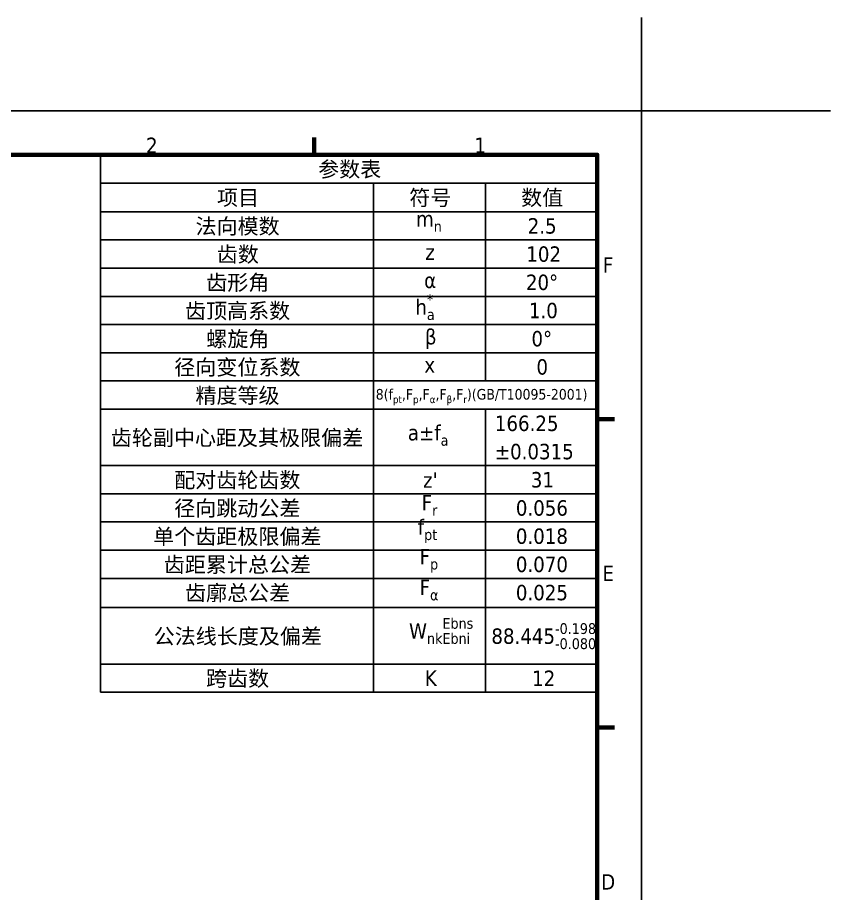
# Model space of a CAD drawing. Header units: millimetres. Extents: x -60 to 637, y -40 to 471.
# Drawn here: x 452.4 to 636.9, y 242.4 to 441.2 of the extents above; entities that cross this region are included whole.
import ezdxf

# ---------------------------------------------------------------- set-up
doc = ezdxf.new("R2010")
doc.units = ezdxf.units.MM
doc.layers.add('图框 (ISO)', color=7, linetype='Continuous', lineweight=70)
doc.layers.add('符号 (ISO)', color=7, linetype='Continuous', lineweight=25)
doc.styles.add('注释文本 (ISO)', font='tahoma.ttf')

# ---------------------------------------------------------------- blocks, each defined once
blk = doc.blocks.new('图框 默认图框')
for p, q in [((594, 210), (594, 441.15)), ((594, 441.15), (594, -14.14)), ((636.93, 420), (-59.71, 420)), ((297, 420), (636.93, 420))]:
    blk.add_line(p, q)
at = {"layer": '图框 (ISO)'}
for p, q in [((519.75, 410), (519.75, 413.9)), ((584, 350), (587.9, 350)), ((584, 280), (587.9, 280))]:
    blk.add_line(p, q, dxfattribs=at)
at = {"layer": '图框 (ISO)', "flags": 128}
blk.add_lwpolyline([(10, 10), (10, 410), (584, 410), (584, 10), (10, 10)], dxfattribs=at)
at = {"layer": '图框 (ISO)', "char_height": 3.5, "attachment_point": 7, "style": '注释文本 (ISO)'}
for s, insert in [('2', (481.56, 410.4)), ('1', (556.09, 410.4)), ('F', (585.24, 383.25)), ('E', (585.15, 313.25)), ('D', (584.87, 243.25))]:
    blk.add_mtext(s, dxfattribs=dict(at, insert=insert))
blk = doc.blocks.new('表格1')
at = {"layer": '符号 (ISO)'}
for p, q in [((471.23, 410), (584, 410)), ((471.23, 410), (471.23, 403.6)), ((584, 410), (584, 403.6)), ((471.23, 403.6), (584, 403.6)), ((471.23, 403.6), (471.23, 397.08)), ((533.2, 403.6), (533.2, 397.08)), ((558.6, 403.6), (558.6, 397.08)), ((584, 403.6), (584, 397.08)), ((471.23, 397.08), (584, 397.08)), ((471.23, 397.08), (471.23, 358.67)), ((533.2, 397.08), (533.2, 358.67)), ((558.6, 397.08), (558.6, 358.67)), ((584, 397.08), (584, 358.67)), ((471.23, 390.68), (584, 390.68)), ((471.23, 384.28), (584, 384.28)), ((471.23, 377.87), (584, 377.87)), ((471.23, 371.47), (584, 371.47)), ((471.23, 365.07), (584, 365.07)), ((471.23, 358.67), (584, 358.67)), ((471.23, 358.67), (471.23, 352.27)), ((533.2, 358.67), (533.2, 352.27)), ((584, 358.67), (584, 352.27)), ((471.23, 352.27), (584, 352.27)), ((471.23, 352.27), (471.23, 288.04)), ((533.2, 352.27), (533.2, 288.04)), ((558.6, 352.27), (558.6, 288.04)), ((584, 352.27), (584, 288.04)), ((471.23, 339.47), (584, 339.47)), ((471.23, 333.07), (584, 333.07)), ((471.23, 326.67), (584, 326.67)), ((471.23, 320.26), (584, 320.26)), ((471.23, 313.86), (584, 313.86)), ((471.23, 307.24), (584, 307.24)), ((471.23, 294.44), (584, 294.44)), ((471.23, 288.04), (584, 288.04))]:
    blk.add_line(p, q, dxfattribs=at)
at = {"layer": '符号 (ISO)', "char_height": 3.5, "attachment_point": 7, "style": '注释文本 (ISO)'}
for s, insert in [('参数表', (520.62, 404.58)), ('项目', (497.66, 398.15)), ('符号', (541.31, 398.12)), ('数值', (566.71, 398.12)), ('法向模数', (492.79, 391.65)), ('\\A1;m{\\H0.7x;\\S^ n;}', (542.85, 392.53)), ('2.5', (568.2, 392.05)), ('齿数', (497.62, 385.26)), ('z', (544.95, 386.16)), ('102', (567.88, 385.65)), ('齿形角', (495.22, 378.85)), ('α', (544.7, 379.69)), ('20°', (567.79, 379.25)), ('\\A1;h{\\H0.7x;\\S*^ a;}', (542.7, 372.52)), ('齿顶高系数', (490.4, 372.45)), ('1.0', (568.47, 372.85)), ('螺旋角', (495.23, 366.05)), ('β', (544.88, 365.96)), ('0°', (569.05, 366.45)), ('径向变位系数', (487.96, 359.64)), ('x', (544.73, 360.56)), ('0', (570.18, 360.05)), ('精度等级', (492.77, 353.23)), ('166.25', (560.74, 347.25)), ('齿轮副中心距及其极限偏差', (473.56, 343.65)), ('\\A1;a±f{\\H0.7x;\\S^ a;}', (540.99, 343.99)), ('±0.0315', (560.74, 340.84)), ('配对齿轮齿数', (487.96, 334.05)), ("z'", (544.44, 334.44)), ('31', (568.9, 334.44)), ('径向跳动公差', (487.96, 327.65)), ('\\A1;F{\\H0.7x;\\S^ r;}', (544.13, 328.12)), ('0.056', (565.51, 328.04)), ('\\A1;f{\\H0.7x;\\S^ pt;}', (543.23, 322.57)), ('单个齿距极限偏差', (483.18, 321.24)), ('0.018', (565.51, 321.64)), ('\\A1;F{\\H0.7x;\\S^ p;}', (543.66, 315.89)), ('齿距累计总公差', (485.59, 314.86)), ('0.070', (565.51, 315.24)), ('齿廓总公差', (490.4, 308.45)), ('\\A1;F{\\H0.7x;\\S^ α;}', (543.66, 308.88)), ('0.025', (565.51, 308.84)), ('\\A1;W{\\H0.7x;\\S^ nk;\\SEbns^ Ebni;}', (541.25, 299.01)), ('公法线长度及偏差', (483.29, 298.61)), ('\\A1;88.445{\\H0.7x;\\S-0.198^ -0.080;}', (559.95, 297.83)), ('跨齿数', (495.18, 289.02)), ('K', (544.83, 289.49)), ('12', (569.2, 289.45))]:
    blk.add_mtext(s, dxfattribs=dict(at, insert=insert))
at = {"layer": '符号 (ISO)', "insert": (533.7, 353.64), "char_height": 2.4, "width": 2.2801, "attachment_point": 7, "style": '注释文本 (ISO)'}
blk.add_mtext('\\A1;8(f{\\H0.7x;\\S^ pt;},F{\\H0.7x;\\S^ p;},F{\\H0.7x;\\S^ α;},F{\\H0.7x;\\S^ β;},F{\\H0.7x;\\S^ r;})(GB/T10095-2001)', dxfattribs=at)

msp = doc.modelspace()

# ---------------------------------------------------------------- block references
for name in ['图框 默认图框', '表格1']:
    msp.add_blockref(name, (0, 0))

doc.saveas('drawing.dxf')
